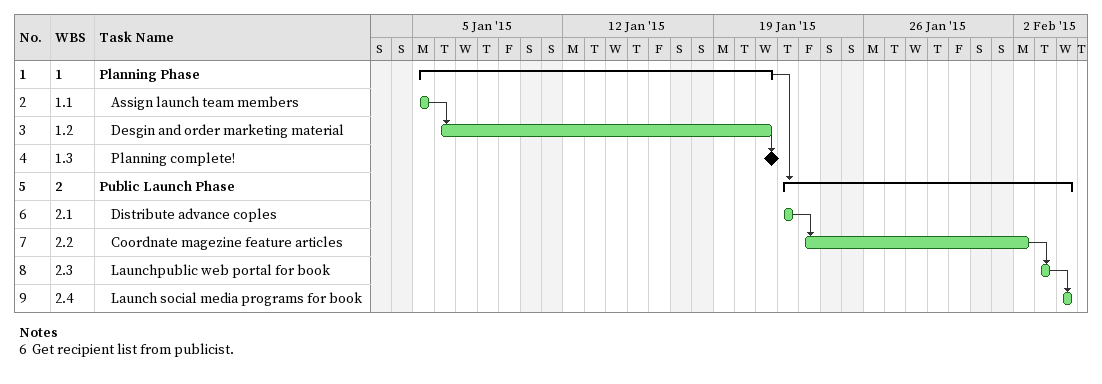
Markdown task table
| ID | WBS | Task | Start | Finish | Predecessors |
|---|---|---|---|---|---|
| 1 | 1 | **Planning Phase** | 2015-01-05 | 2015-01-21 |  |
| 2 | 1.1 | Assign launch team members | 2015-01-05 | 2015-01-05 |  |
| 3 | 1.2 | Desgin and order marketing material | 2015-01-06 | 2015-01-21 | 2 |
| 4 | 1.3 | Planning complete! (milestone) | 2015-01-21 | 2015-01-21 | 3 |
| 5 | 2 | **Public Launch Phase** | 2015-01-22 | 2015-02-04 | 1 |
| 6 | 2.1 | Distribute advance coples | 2015-01-22 | 2015-01-22 |  |
| 7 | 2.2 | Coordnate magezine feature articles | 2015-01-23 | 2015-02-02 | 6 |
| 8 | 2.3 | Launchpublic web portal for book | 2015-02-03 | 2015-02-03 | 7 |
| 9 | 2.4 | Launch social media programs for book | 2015-02-04 | 2015-02-04 | 8 |

Notes
- 6: Get recipient list from publicist.
